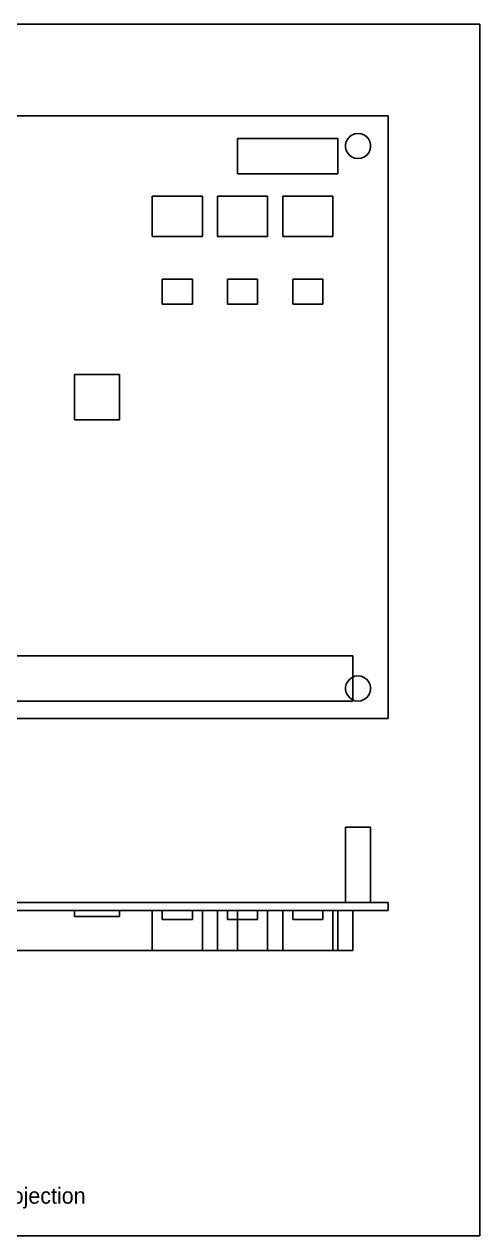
# Model space of a CAD drawing. Header units: millimetres. Extents: x -366 to -102, y 167 to 408.
# Drawn here: x -192.5 to -101.7, y 167 to 408.3 of the extents above; entities that cross this region are included whole.
import ezdxf

# ---------------------------------------------------------------- set-up
doc = ezdxf.new("R2010")
doc.units = ezdxf.units.MM
for name, color, linetype in [('BORDER', 7, 'Continuous'), ('HIDDEN', 8, 'Continuous'), ('TEXT', 5, 'Continuous'), ('VISIBLE', 7, 'Continuous')]:
    doc.layers.add(name, color=color, linetype=linetype)

msp = doc.modelspace()

# ---------------------------------------------------------------- linework, layer by layer
at = {"layer": 'BORDER'}
msp.add_lwpolyline([(-366.46, 167.03), (-101.74, 167.03), (-101.74, 408.26), (-366.46, 408.26)], close=True, dxfattribs=at)
at = {"layer": 'HIDDEN'}
for points in [[(-300, 390), (-120, 390)], [(-120, 270), (-120, 390)], [(-127.16, 386.21), (-127.66, 385.87)], [(-127.16, 386.21), (-127.66, 385.87)], [(-126.6, 386.43), (-127.16, 386.21)], [(-126.6, 386.43), (-127.16, 386.21)], [(-126, 386.5), (-126.6, 386.43)], [(-126, 386.5), (-126.6, 386.43)], [(-125.4, 386.43), (-126, 386.5)], [(-125.4, 386.43), (-126, 386.5)], [(-124.84, 386.21), (-125.4, 386.43)], [(-124.84, 386.21), (-125.4, 386.43)], [(-124.34, 385.87), (-124.84, 386.21)], [(-124.34, 385.87), (-124.84, 386.21)], [(-150, 385.5), (-130, 385.5)], [(-150, 378.5), (-150, 385.5)], [(-130, 378.5), (-130, 385.5)], [(-128.34, 384.89), (-128.48, 384.3)], [(-128.34, 384.89), (-128.48, 384.3)], [(-128.48, 384.3), (-128.48, 383.7)], [(-128.48, 384.3), (-128.48, 383.7)], [(-128.48, 383.7), (-128.34, 383.11)], [(-128.48, 383.7), (-128.34, 383.11)], [(-128.06, 385.42), (-128.34, 384.89)], [(-128.06, 385.42), (-128.34, 384.89)], [(-127.66, 385.87), (-128.06, 385.42)], [(-127.66, 385.87), (-128.06, 385.42)], [(-123.94, 385.42), (-124.34, 385.87)], [(-123.94, 385.42), (-124.34, 385.87)], [(-123.66, 384.89), (-123.94, 385.42)], [(-123.66, 384.89), (-123.94, 385.42)], [(-123.52, 384.3), (-123.66, 384.89)], [(-123.52, 384.3), (-123.66, 384.89)], [(-123.66, 383.11), (-123.52, 383.7)], [(-123.66, 383.11), (-123.52, 383.7)], [(-123.52, 383.7), (-123.52, 384.3)], [(-123.52, 383.7), (-123.52, 384.3)], [(-128.34, 383.11), (-128.06, 382.58)], [(-128.34, 383.11), (-128.06, 382.58)], [(-128.06, 382.58), (-127.66, 382.13)], [(-128.06, 382.58), (-127.66, 382.13)], [(-127.66, 382.13), (-127.16, 381.79)], [(-127.66, 382.13), (-127.16, 381.79)], [(-127.16, 381.79), (-126.6, 381.57)], [(-127.16, 381.79), (-126.6, 381.57)], [(-126.6, 381.57), (-126, 381.5)], [(-126.6, 381.57), (-126, 381.5)], [(-126, 381.5), (-125.4, 381.57)], [(-126, 381.5), (-125.4, 381.57)], [(-125.4, 381.57), (-124.84, 381.79)], [(-125.4, 381.57), (-124.84, 381.79)], [(-124.84, 381.79), (-124.34, 382.13)], [(-124.84, 381.79), (-124.34, 382.13)], [(-124.34, 382.13), (-123.94, 382.58)], [(-124.34, 382.13), (-123.94, 382.58)], [(-123.94, 382.58), (-123.66, 383.11)], [(-123.94, 382.58), (-123.66, 383.11)], [(-150, 378.5), (-130, 378.5)], [(-167, 374), (-157, 374)], [(-167, 366), (-167, 374)], [(-157, 366), (-157, 374)], [(-154, 374), (-144, 374)], [(-154, 366), (-154, 374)], [(-144, 366), (-144, 374)], [(-141, 374), (-131, 374)], [(-141, 366), (-141, 374)], [(-131, 366), (-131, 374)], [(-167, 366), (-157, 366)], [(-154, 366), (-144, 366)], [(-141, 366), (-131, 366)], [(-165, 357.5), (-159, 357.5)], [(-165, 352.5), (-165, 357.5)], [(-159, 352.5), (-159, 357.5)], [(-152, 357.5), (-146, 357.5)], [(-152, 352.5), (-152, 357.5)], [(-146, 352.5), (-146, 357.5)], [(-139, 357.5), (-133, 357.5)], [(-139, 352.5), (-139, 357.5)], [(-133, 352.5), (-133, 357.5)], [(-165, 352.5), (-159, 352.5)], [(-152, 352.5), (-146, 352.5)], [(-139, 352.5), (-133, 352.5)], [(-182.5, 338.5), (-173.5, 338.5)], [(-182.5, 329.5), (-182.5, 338.5)], [(-173.5, 329.5), (-173.5, 338.5)], [(-182.5, 329.5), (-173.5, 329.5)], [(-293, 282.5), (-127, 282.5)], [(-127, 273.5), (-127, 282.5)], [(-128.06, 277.42), (-128.34, 276.89)], [(-128.06, 277.42), (-128.34, 276.89)], [(-127.66, 277.87), (-128.06, 277.42)], [(-127.66, 277.87), (-128.06, 277.42)], [(-127.16, 278.21), (-127.66, 277.87)], [(-127.16, 278.21), (-127.66, 277.87)], [(-126.6, 278.43), (-127.16, 278.21)], [(-126.6, 278.43), (-127.16, 278.21)], [(-126, 278.5), (-126.6, 278.43)], [(-126, 278.5), (-126.6, 278.43)], [(-125.4, 278.43), (-126, 278.5)], [(-125.4, 278.43), (-126, 278.5)], [(-124.84, 278.21), (-125.4, 278.43)], [(-124.84, 278.21), (-125.4, 278.43)], [(-124.34, 277.87), (-124.84, 278.21)], [(-124.34, 277.87), (-124.84, 278.21)], [(-123.94, 277.42), (-124.34, 277.87)], [(-123.94, 277.42), (-124.34, 277.87)], [(-123.66, 276.89), (-123.94, 277.42)], [(-123.66, 276.89), (-123.94, 277.42)], [(-128.34, 276.89), (-128.48, 276.3)], [(-128.34, 276.89), (-128.48, 276.3)], [(-128.48, 276.3), (-128.48, 275.7)], [(-128.48, 276.3), (-128.48, 275.7)], [(-128.48, 275.7), (-128.34, 275.11)], [(-128.48, 275.7), (-128.34, 275.11)], [(-128.34, 275.11), (-128.06, 274.58)], [(-128.34, 275.11), (-128.06, 274.58)], [(-123.94, 274.58), (-123.66, 275.11)], [(-123.94, 274.58), (-123.66, 275.11)], [(-123.52, 276.3), (-123.66, 276.89)], [(-123.52, 276.3), (-123.66, 276.89)], [(-123.66, 275.11), (-123.52, 275.7)], [(-123.66, 275.11), (-123.52, 275.7)], [(-123.52, 275.7), (-123.52, 276.3)], [(-123.52, 275.7), (-123.52, 276.3)], [(-293, 273.5), (-127, 273.5)], [(-128.06, 274.58), (-127.66, 274.13)], [(-128.06, 274.58), (-127.66, 274.13)], [(-127.66, 274.13), (-127.16, 273.79)], [(-127.66, 274.13), (-127.16, 273.79)], [(-127.16, 273.79), (-126.6, 273.57)], [(-127.16, 273.79), (-126.6, 273.57)], [(-126.6, 273.57), (-126, 273.5)], [(-126.6, 273.57), (-126, 273.5)], [(-126, 273.5), (-125.4, 273.57)], [(-126, 273.5), (-125.4, 273.57)], [(-125.4, 273.57), (-124.84, 273.79)], [(-125.4, 273.57), (-124.84, 273.79)], [(-124.84, 273.79), (-124.34, 274.13)], [(-124.84, 273.79), (-124.34, 274.13)], [(-124.34, 274.13), (-123.94, 274.58)], [(-124.34, 274.13), (-123.94, 274.58)], [(-300, 270), (-120, 270)], [(-128.5, 248.4), (-128.48, 248.4)], [(-128.48, 248.4), (-128.5, 248.4)], [(-128.5, 248.4), (-128.48, 248.4)], [(-128.48, 248.4), (-128.34, 248.4)], [(-128.34, 248.4), (-128.48, 248.4)], [(-128.48, 248.4), (-128.34, 248.4)], [(-128.34, 248.4), (-128.06, 248.4)], [(-128.06, 248.4), (-128.34, 248.4)], [(-128.34, 248.4), (-128.06, 248.4)], [(-128.06, 248.4), (-127.66, 248.4)], [(-127.66, 248.4), (-128.06, 248.4)], [(-128.06, 248.4), (-127.66, 248.4)], [(-127.66, 248.4), (-127.16, 248.4)], [(-127.16, 248.4), (-127.66, 248.4)], [(-127.66, 248.4), (-127.16, 248.4)], [(-127.16, 248.4), (-126.6, 248.4)], [(-126.6, 248.4), (-127.16, 248.4)], [(-127.16, 248.4), (-126.6, 248.4)], [(-126.6, 248.4), (-126, 248.4)], [(-126, 248.4), (-126.6, 248.4)], [(-126.6, 248.4), (-126, 248.4)], [(-125.4, 248.4), (-126, 248.4)], [(-126, 248.4), (-125.4, 248.4)], [(-126, 248.4), (-125.4, 248.4)], [(-124.84, 248.4), (-125.4, 248.4)], [(-125.4, 248.4), (-124.84, 248.4)], [(-125.4, 248.4), (-124.84, 248.4)], [(-124.34, 248.4), (-124.84, 248.4)], [(-124.84, 248.4), (-124.34, 248.4)], [(-124.84, 248.4), (-124.34, 248.4)], [(-123.94, 248.4), (-124.34, 248.4)], [(-124.34, 248.4), (-123.94, 248.4)], [(-124.34, 248.4), (-123.94, 248.4)], [(-123.66, 248.4), (-123.94, 248.4)], [(-123.94, 248.4), (-123.66, 248.4)], [(-123.94, 248.4), (-123.66, 248.4)], [(-123.52, 248.4), (-123.66, 248.4)], [(-123.66, 248.4), (-123.52, 248.4)], [(-123.66, 248.4), (-123.52, 248.4)], [(-123.5, 248.4), (-123.52, 248.4)], [(-123.52, 248.4), (-123.5, 248.4)], [(-123.52, 248.4), (-123.5, 248.4)], [(-300, 233.4), (-120, 233.4)], [(-300, 231.8), (-120, 231.8)], [(-293, 231.8), (-127, 231.8)], [(-293, 231.8), (-127, 231.8)], [(-182.5, 231.8), (-173.5, 231.8)], [(-182.5, 231.8), (-173.5, 231.8)], [(-182.5, 231.8), (-182.5, 230.6)], [(-173.5, 231.8), (-173.5, 230.6)], [(-167, 231.8), (-157, 231.8)], [(-167, 231.8), (-157, 231.8)], [(-167, 231.8), (-167, 223.8)], [(-165, 231.8), (-159, 231.8)], [(-165, 231.8), (-159, 231.8)], [(-165, 231.8), (-165, 230)], [(-165, 231.8), (-165, 230)], [(-159, 231.8), (-159, 230)], [(-159, 231.8), (-159, 230)], [(-157, 231.8), (-157, 223.8)], [(-154, 231.8), (-144, 231.8)], [(-154, 231.8), (-144, 231.8)], [(-154, 231.8), (-154, 223.8)], [(-152, 231.8), (-146, 231.8)], [(-152, 231.8), (-146, 231.8)], [(-152, 231.8), (-152, 230)], [(-152, 231.8), (-152, 230)], [(-150, 231.8), (-130, 231.8)], [(-150, 231.8), (-130, 231.8)], [(-150, 231.8), (-150, 223.8)], [(-146, 231.8), (-146, 230)], [(-146, 231.8), (-146, 230)], [(-144, 231.8), (-144, 223.8)], [(-144, 231.8), (-144, 223.8)], [(-141, 231.8), (-131, 231.8)], [(-141, 231.8), (-131, 231.8)], [(-141, 231.8), (-141, 223.8)], [(-141, 231.8), (-141, 223.8)], [(-139, 231.8), (-133, 231.8)], [(-139, 231.8), (-133, 231.8)], [(-139, 231.8), (-139, 230)], [(-139, 231.8), (-139, 230)], [(-133, 231.8), (-133, 230)], [(-133, 231.8), (-133, 230)], [(-131, 231.8), (-131, 223.8)], [(-131, 231.8), (-131, 223.8)], [(-130, 231.8), (-130, 223.8)], [(-128.5, 233.4), (-128.48, 233.4)], [(-128.48, 233.4), (-128.5, 233.4)], [(-128.5, 233.4), (-128.48, 233.4)], [(-128.48, 233.4), (-128.5, 233.4)], [(-128.48, 233.4), (-128.34, 233.4)], [(-128.34, 233.4), (-128.48, 233.4)], [(-128.48, 233.4), (-128.34, 233.4)], [(-128.34, 233.4), (-128.48, 233.4)], [(-128.34, 233.4), (-128.06, 233.4)], [(-128.06, 233.4), (-128.34, 233.4)], [(-128.34, 233.4), (-128.06, 233.4)], [(-128.06, 233.4), (-128.34, 233.4)], [(-128.06, 233.4), (-127.66, 233.4)], [(-127.66, 233.4), (-128.06, 233.4)], [(-128.06, 233.4), (-127.66, 233.4)], [(-127.66, 233.4), (-128.06, 233.4)], [(-127.66, 233.4), (-127.16, 233.4)], [(-127.16, 233.4), (-127.66, 233.4)], [(-127.66, 233.4), (-127.16, 233.4)], [(-127.16, 233.4), (-127.66, 233.4)], [(-127.16, 233.4), (-126.6, 233.4)], [(-126.6, 233.4), (-127.16, 233.4)], [(-127.16, 233.4), (-126.6, 233.4)], [(-126.6, 233.4), (-127.16, 233.4)], [(-127, 231.8), (-127, 223.8)], [(-126.6, 233.4), (-126, 233.4)], [(-126, 233.4), (-126.6, 233.4)], [(-126.6, 233.4), (-126, 233.4)], [(-126, 233.4), (-126.6, 233.4)], [(-125.4, 233.4), (-126, 233.4)], [(-126, 233.4), (-125.4, 233.4)], [(-125.4, 233.4), (-126, 233.4)], [(-126, 233.4), (-125.4, 233.4)], [(-124.84, 233.4), (-125.4, 233.4)], [(-125.4, 233.4), (-124.84, 233.4)], [(-124.84, 233.4), (-125.4, 233.4)], [(-125.4, 233.4), (-124.84, 233.4)], [(-124.34, 233.4), (-124.84, 233.4)], [(-124.84, 233.4), (-124.34, 233.4)], [(-124.34, 233.4), (-124.84, 233.4)], [(-124.84, 233.4), (-124.34, 233.4)], [(-123.94, 233.4), (-124.34, 233.4)], [(-124.34, 233.4), (-123.94, 233.4)], [(-123.94, 233.4), (-124.34, 233.4)], [(-124.34, 233.4), (-123.94, 233.4)], [(-123.66, 233.4), (-123.94, 233.4)], [(-123.94, 233.4), (-123.66, 233.4)], [(-123.66, 233.4), (-123.94, 233.4)], [(-123.94, 233.4), (-123.66, 233.4)], [(-123.52, 233.4), (-123.66, 233.4)], [(-123.66, 233.4), (-123.52, 233.4)], [(-123.52, 233.4), (-123.66, 233.4)], [(-123.66, 233.4), (-123.52, 233.4)], [(-123.5, 233.4), (-123.52, 233.4)], [(-123.52, 233.4), (-123.5, 233.4)], [(-123.5, 233.4), (-123.52, 233.4)], [(-123.52, 233.4), (-123.5, 233.4)], [(-120, 233.4), (-120, 231.8)], [(-182.5, 230.6), (-173.5, 230.6)], [(-165, 230), (-159, 230)], [(-165, 230), (-159, 230)], [(-152, 230), (-146, 230)], [(-152, 230), (-146, 230)], [(-139, 230), (-133, 230)], [(-139, 230), (-133, 230)], [(-293, 223.8), (-127, 223.8)], [(-167, 223.8), (-157, 223.8)], [(-154, 223.8), (-144, 223.8)], [(-150, 223.8), (-144, 223.8)], [(-150, 223.8), (-130, 223.8)], [(-141, 223.8), (-131, 223.8)], [(-141, 223.8), (-131, 223.8)]]:
    msp.add_lwpolyline(points, dxfattribs=at)
at = {"layer": 'VISIBLE'}
for points in [[(-300, 390), (-120, 390)], [(-120, 270), (-120, 390)], [(-150, 385.5), (-130, 385.5)], [(-150, 378.5), (-150, 385.5)], [(-130, 378.5), (-130, 385.5)], [(-150, 378.5), (-130, 378.5)], [(-167, 374), (-157, 374)], [(-167, 366), (-167, 374)], [(-157, 366), (-157, 374)], [(-154, 374), (-144, 374)], [(-154, 366), (-154, 374)], [(-144, 366), (-144, 374)], [(-141, 374), (-131, 374)], [(-141, 366), (-141, 374)], [(-131, 366), (-131, 374)], [(-167, 366), (-157, 366)], [(-154, 366), (-144, 366)], [(-141, 366), (-131, 366)], [(-165, 357.5), (-159, 357.5)], [(-165, 352.5), (-165, 357.5)], [(-159, 352.5), (-159, 357.5)], [(-152, 357.5), (-146, 357.5)], [(-152, 352.5), (-152, 357.5)], [(-146, 352.5), (-146, 357.5)], [(-139, 357.5), (-133, 357.5)], [(-139, 352.5), (-139, 357.5)], [(-133, 352.5), (-133, 357.5)], [(-165, 352.5), (-159, 352.5)], [(-152, 352.5), (-146, 352.5)], [(-139, 352.5), (-133, 352.5)], [(-182.5, 338.5), (-173.5, 338.5)], [(-182.5, 329.5), (-182.5, 338.5)], [(-173.5, 329.5), (-173.5, 338.5)], [(-182.5, 329.5), (-173.5, 329.5)], [(-293, 282.5), (-127, 282.5)], [(-127, 273.5), (-127, 282.5)], [(-293, 273.5), (-127, 273.5)], [(-300, 270), (-120, 270)], [(-128.48, 248.4), (-128.5, 248.4)], [(-128.5, 240.9), (-128.5, 248.4)], [(-128.34, 248.4), (-128.48, 248.4)], [(-128.06, 248.4), (-128.34, 248.4)], [(-127.66, 248.4), (-128.06, 248.4)], [(-127.16, 248.4), (-127.66, 248.4)], [(-126.6, 248.4), (-127.16, 248.4)], [(-126, 248.4), (-126.6, 248.4)], [(-125.4, 248.4), (-126, 248.4)], [(-124.84, 248.4), (-125.4, 248.4)], [(-124.34, 248.4), (-124.84, 248.4)], [(-123.94, 248.4), (-124.34, 248.4)], [(-123.66, 248.4), (-123.94, 248.4)], [(-123.52, 248.4), (-123.66, 248.4)], [(-123.5, 248.4), (-123.52, 248.4)], [(-123.5, 240.9), (-123.5, 248.4)], [(-128.5, 240.9), (-128.5, 233.4)], [(-123.5, 240.9), (-123.5, 233.4)], [(-300, 233.4), (-120, 233.4)], [(-300, 231.8), (-120, 231.8)], [(-182.5, 231.8), (-182.5, 230.6)], [(-173.5, 231.8), (-173.5, 230.6)], [(-167, 231.8), (-167, 223.8)], [(-157, 231.8), (-157, 223.8)], [(-154, 231.8), (-154, 223.8)], [(-150, 231.8), (-150, 223.8)], [(-130, 231.8), (-130, 223.8)], [(-127, 231.8), (-127, 223.8)], [(-120, 233.4), (-120, 231.8)], [(-182.5, 230.6), (-173.5, 230.6)], [(-244.5, 223.8), (-127, 223.8)], [(-167, 223.8), (-157, 223.8)], [(-154, 223.8), (-150, 223.8)], [(-150, 223.8), (-130, 223.8)]]:
    msp.add_lwpolyline(points, dxfattribs=at)

# ---------------------------------------------------------------- texts
at = {"layer": 'TEXT'}
msp.add_text('Clean-room heat-recovery air-pump rig · Eng. Kariem Moussa · GIU · mm · first-angle projection', height=3.1948, dxfattribs=at).set_placement((-361.89, 173.42))

doc.saveas('drawing.dxf')
